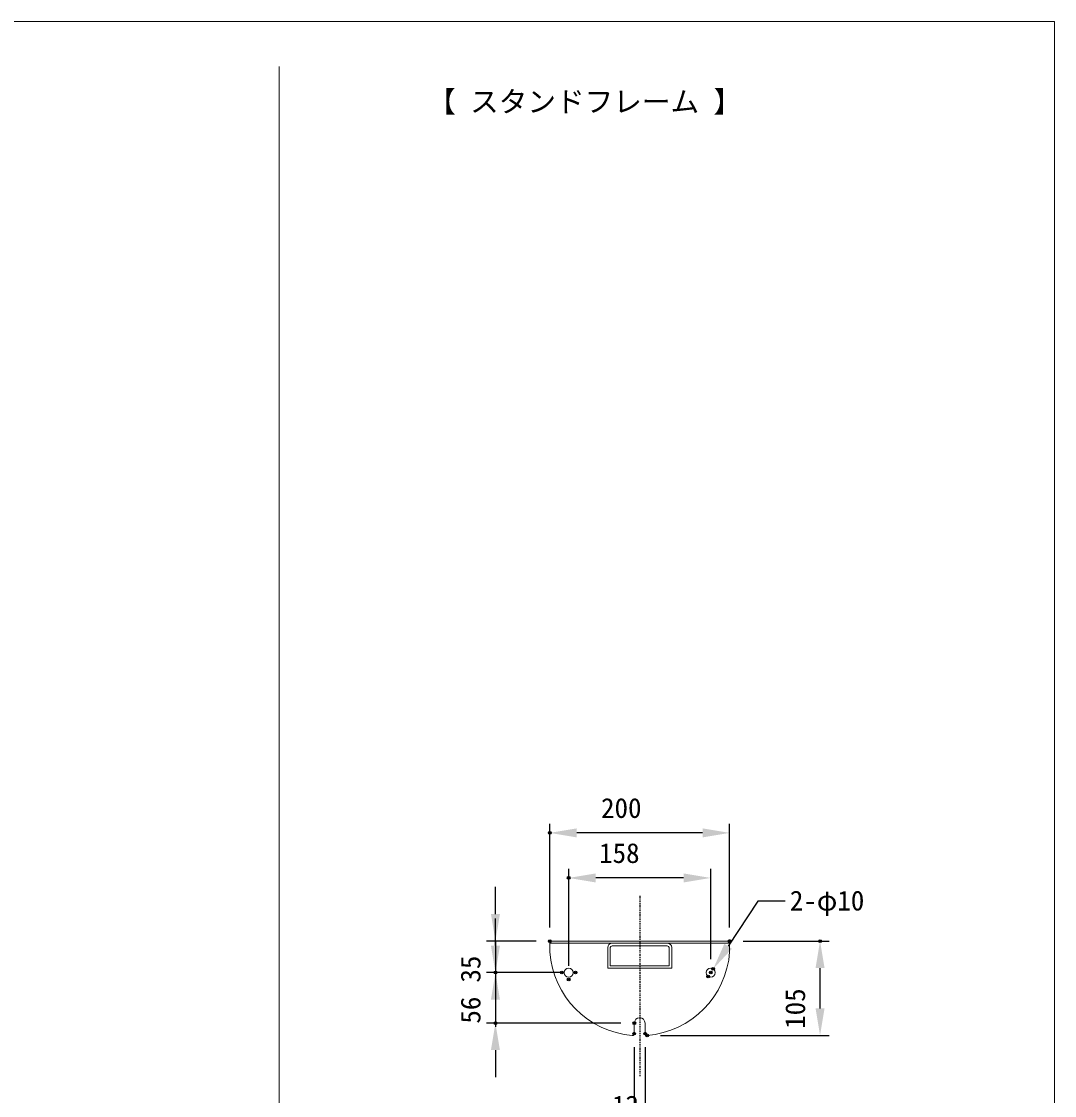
# Model space of a CAD drawing. Units: millimetres, scale not verified. Extents: x -203 to 203, y -143 to 143.
# Drawn here: x 83.4 to 198, y 18.9 to 138 of the extents above; entities that cross this region are included whole.
import ezdxf
from ezdxf.enums import TextEntityAlignment as Align

# ---------------------------------------------------------------- set-up
doc = ezdxf.new("R2010")
doc.units = ezdxf.units.MM
doc.header["$LTSCALE"] = 0.5
doc.header["$PDMODE"] = 32
doc.header["$PDSIZE"] = 0.3
doc.linetypes.add('USER1', pattern=[0.629921, 0.393701, -0.07874, 0.07874, -0.07874])
for name, color, linetype, lineweight in [('0-1_DIMENSION_LINES$02_DIMENSI', 1, 'Continuous', 25), ('0-3_DIMENSION_LINES$03_LINES', 7, 'Continuous', 18), ('0-4_DIMENSION_LINES$01_CENTER_', 7, 'USER1', 25), ('0-7_図面_FORMAT$01_WAKU$OUT_LINE', 6, 'Continuous', 18)]:
    doc.layers.add(name, color=color, linetype=linetype, lineweight=lineweight)
doc.layers.add('0-2_DEFPOINTS', color=7, linetype='Continuous')
doc.styles.add('ＭＳ ゴシック', font='')
doc.styles.get('ＭＳ ゴシック').set_extended_font_data('MS Gothic')

# ---------------------------------------------------------------- blocks, each defined once
blk = doc.blocks.new('D33')
at = {"layer": '0-1_DIMENSION_LINES$02_DIMENSI', "color": 7}
for p, q in [((722.793, 345.465), (722.793, 325)), ((725.193, 345.465), (725.193, 325)), ((716.793, 327), (710.794, 327)), ((725.193, 327), (722.793, 327)), ((731.193, 327), (737.192, 327))]:
    blk.add_line(p, q, dxfattribs=at)
for points in [[(716.793, 326), (716.793, 328), (722.793, 327)], [(731.193, 328), (731.193, 326), (725.193, 327)]]:
    blk.add_solid(points, dxfattribs=at)
at = {"layer": '0-2_DEFPOINTS'}
for p in [(722.793, 348.465), (725.193, 348.465), (722.793, 327)]:
    blk.add_point(p, dxfattribs=at)
at = {"layer": '0-1_DIMENSION_LINES$02_DIMENSI', "color": 7, "style": 'ＭＳ ゴシック'}
blk.add_text('12', height=4.399, dxfattribs=at).set_placement((717.85, 329), align=Align.BOTTOM_LEFT)
blk = doc.blocks.new('D34')
at = {"layer": '0-1_DIMENSION_LINES$02_DIMENSI', "color": 7}
for p, q in [((708.243, 363.5), (708.243, 385)), ((739.743, 365), (739.743, 385)), ((733.744, 383), (714.242, 383))]:
    blk.add_line(p, q, dxfattribs=at)
for points in [[(714.242, 384), (714.242, 382), (708.243, 383)], [(733.744, 382), (733.744, 384), (739.743, 383)]]:
    blk.add_solid(points, dxfattribs=at)
at = {"layer": '0-2_DEFPOINTS'}
for p in [(708.243, 383), (708.243, 360.5), (739.743, 362)]:
    blk.add_point(p, dxfattribs=at)
at = {"layer": '0-1_DIMENSION_LINES$02_DIMENSI', "color": 7, "style": 'ＭＳ ゴシック'}
blk.add_text('158', height=4.399, dxfattribs=at).set_placement((714.993, 385), align=Align.BOTTOM_LEFT)
blk = doc.blocks.new('D35')
at = {"layer": '0-1_DIMENSION_LINES$02_DIMENSI', "color": 7}
for p, q in [((704.043, 372), (704.043, 395)), ((743.943, 372), (743.943, 395)), ((737.943, 393), (710.043, 393))]:
    blk.add_line(p, q, dxfattribs=at)
for points in [[(710.043, 394), (710.043, 392), (704.043, 393)], [(737.943, 392), (737.943, 394), (743.943, 393)]]:
    blk.add_solid(points, dxfattribs=at)
at = {"layer": '0-2_DEFPOINTS'}
for p in [(704.043, 393), (704.043, 369), (743.943, 369)]:
    blk.add_point(p, dxfattribs=at)
at = {"layer": '0-1_DIMENSION_LINES$02_DIMENSI', "color": 7, "style": 'ＭＳ ゴシック'}
blk.add_text('200', height=4.399, dxfattribs=at).set_placement((715.422, 395), align=Align.BOTTOM_LEFT)
blk = doc.blocks.new('D36')
at = {"layer": '0-1_DIMENSION_LINES$02_DIMENSI', "color": 7}
for p, q in [((746.957, 369), (766, 369)), ((764, 354.066), (764, 363)), ((728.64, 348.067), (766, 348.067))]:
    blk.add_line(p, q, dxfattribs=at)
for points in [[(765, 363), (763, 363), (764, 369)], [(763, 354.066), (765, 354.066), (764, 348.067)]]:
    blk.add_solid(points, dxfattribs=at)
at = {"layer": '0-2_DEFPOINTS'}
for p in [(743.957, 369), (764, 369), (725.64, 348.067)]:
    blk.add_point(p, dxfattribs=at)
at = {"layer": '0-1_DIMENSION_LINES$02_DIMENSI', "color": 7, "style": 'ＭＳ ゴシック'}
blk.add_text('105', height=4.399, rotation=90, dxfattribs=at).set_placement((762, 349.533), align=Align.BOTTOM_LEFT)
blk = doc.blocks.new('D37')
at = {"layer": '0-1_DIMENSION_LINES$02_DIMENSI', "color": 7}
for p, q in [((692, 375), (692, 380.999)), ((701.057, 369), (690, 369)), ((692, 369), (692, 362)), ((706.757, 362), (690, 362)), ((692, 356), (692, 350.001))]:
    blk.add_line(p, q, dxfattribs=at)
for points in [[(691, 375), (693, 375), (692, 369)], [(693, 356), (691, 356), (692, 362)]]:
    blk.add_solid(points, dxfattribs=at)
at = {"layer": '0-2_DEFPOINTS'}
for p in [(704.057, 369), (692, 362), (709.757, 362)]:
    blk.add_point(p, dxfattribs=at)
at = {"layer": '0-1_DIMENSION_LINES$02_DIMENSI', "color": 7, "style": 'ＭＳ ゴシック'}
blk.add_text('35', height=4.399, rotation=90, dxfattribs=at).set_placement((690, 359.786), align=Align.BOTTOM_LEFT)
blk = doc.blocks.new('D38')
at = {"layer": '0-1_DIMENSION_LINES$02_DIMENSI', "color": 7}
for p, q in [((692, 368), (692, 373.999)), ((703.757, 362), (690, 362)), ((692, 362), (692, 350.8)), ((719.807, 350.8), (690, 350.8)), ((692, 344.8), (692, 338.801))]:
    blk.add_line(p, q, dxfattribs=at)
for points in [[(691, 368), (693, 368), (692, 362)], [(693, 344.8), (691, 344.8), (692, 350.8)]]:
    blk.add_solid(points, dxfattribs=at)
at = {"layer": '0-2_DEFPOINTS'}
for p in [(706.757, 362), (692, 350.8), (722.807, 350.8)]:
    blk.add_point(p, dxfattribs=at)
at = {"layer": '0-1_DIMENSION_LINES$02_DIMENSI', "color": 7, "style": 'ＭＳ ゴシック'}
blk.add_text('56', height=4.399, rotation=90, dxfattribs=at).set_placement((690, 350.686), align=Align.BOTTOM_LEFT)

msp = doc.modelspace()

# ---------------------------------------------------------------- linework, layer by layer
at = {"layer": '0-1_DIMENSION_LINES$02_DIMENSI', "color": 7}
msp.add_lwpolyline([(168.1148, 40.4259), (165.115, 40.4259), (161.8078, 35.4201)], dxfattribs=at)
for p in [(159.603, 32.0828), (160.1543, 32.9172)]:
    msp.add_point(p, dxfattribs=at)
msp.add_solid([(161.3907, 35.6957), (162.225, 35.1445), (160.1543, 32.9172)], dxfattribs=at)
at = {"layer": '0-3_DIMENSION_LINES$03_LINES'}
for p, q in [((112, 133), (112, -109)), ((142.0215, 36), (142.0215, 34.7933)), ((142.0965, 36), (142.0215, 36)), ((142.0965, 35.77), (148.9465, 35.77)), ((155.0465, 35.77), (148.9465, 35.77)), ((161.9715, 36), (161.8965, 36)), ((161.9715, 34.7933), (161.9715, 36)), ((148.4465, 35.27), (148.4465, 32.98)), ((148.7365, 33.27), (148.7365, 35.27)), ((148.9365, 35.47), (155.0565, 35.47)), ((155.2565, 35.27), (155.2565, 33.27)), ((155.5465, 32.98), (155.5465, 35.27)), ((155.5465, 32.98), (148.4465, 32.98)), ((155.2565, 33.27), (148.7365, 33.27)), ((151.3965, 26.9), (151.3965, 25.7327)), ((152.5965, 25.7327), (152.5965, 26.9))]:
    msp.add_line(p, q, dxfattribs=at)
for points in [[(142.0965, 35.77), (142.0965, 36), (161.8965, 36)], [(155.0465, 35.77), (161.8965, 35.77), (161.8965, 36)]]:
    msp.add_lwpolyline(points, dxfattribs=at)
for centre in [(144.1214, 32.5), (159.8716, 32.5)]:
    msp.add_circle(centre, 0.5, dxfattribs=at)
for centre, radius, start, end in [((148.9465, 35.27), 0.5, 90, 180), ((155.0465, 35.27), 0.5, 0, 90), ((151.9965, 35.5), 10, 184.05227, 265.31758), ((148.9365, 35.27), 0.2, 90, 180), ((151.9965, 35.5), 10, 274.68242, 355.94773), ((155.0565, 35.27), 0.2, 0, 90), ((151.9965, 26.9), 0.6, 0, 180), ((151.1965, 25.7327), 0.2, 265.31758, 0), ((152.7965, 25.7327), 0.2, 180, 274.68242)]:
    msp.add_arc(centre, radius, start, end, dxfattribs=at)
at = {"layer": '0-4_DIMENSION_LINES$01_CENTER_'}
msp.add_line((152, 41), (152, 21), dxfattribs=at)
at = {"layer": '0-7_図面_FORMAT$01_WAKU$OUT_LINE'}
for p, q in [((198, 138), (-198, 138)), ((198, -138), (198, 138))]:
    msp.add_line(p, q, dxfattribs=at)

# ---------------------------------------------------------------- block references
at = {"layer": '0-1_DIMENSION_LINES$02_DIMENSI', "xscale": 0.5, "yscale": 0.5}
for name in ['D35', 'D34', 'D37', 'D38', 'D36', 'D33']:
    msp.add_blockref(name, (-210, -148.5), dxfattribs=at)

# ---------------------------------------------------------------- texts
at = {"layer": '0-1_DIMENSION_LINES$02_DIMENSI', "color": 7, "style": 'ＭＳ ゴシック'}
for s, height, p in [('【 スタンドフレーム 】', 2.328, (128.4289, 127.2478)), ('2-φ10', 2.199, (168.6512, 38.7296))]:
    msp.add_text(s, height=height, dxfattribs=at).set_placement(p, align=Align.BOTTOM_LEFT)

doc.saveas('drawing.dxf')
